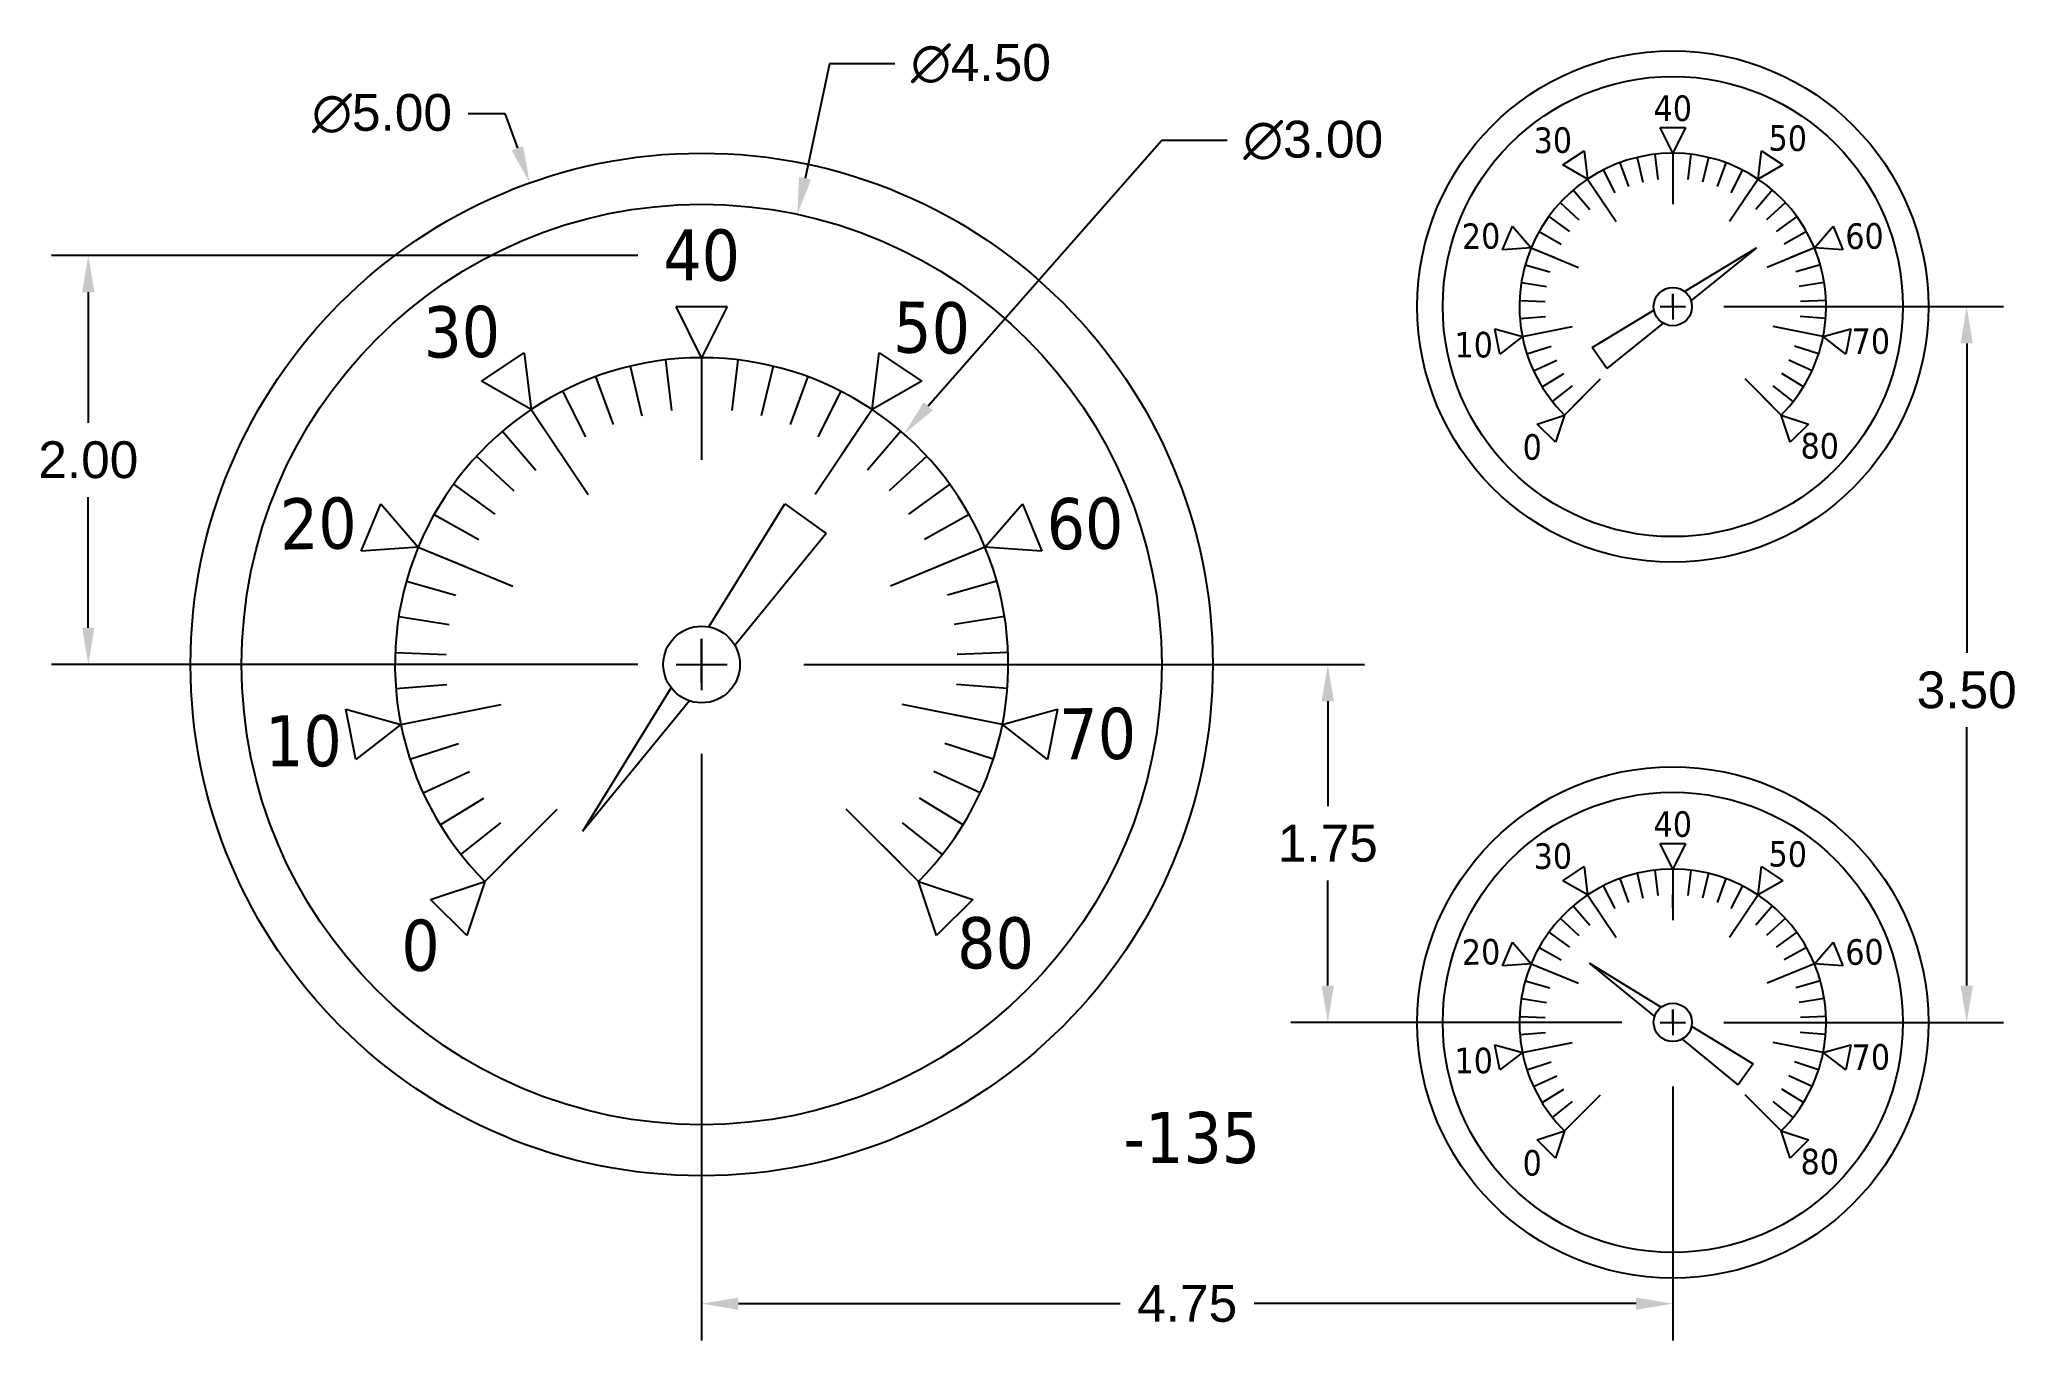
# Model space of a CAD drawing. Header units: inches. Extents: x 1.76 to 11.43, y 1.7 to 8.06.
import ezdxf

# ---------------------------------------------------------------- set-up
doc = ezdxf.new("R2010")
doc.units = ezdxf.units.IN
doc.header["$MEASUREMENT"] = 0
doc.layers.add('dimensions', color=3, linetype='Continuous')
doc.layers.add('title', color=7, linetype='Continuous')
doc.styles.get("Standard").update_dxf_attribs({"font": 'arial.ttf'})
doc.styles.add('TAHOMA.25', font='tahoma.ttf', dxfattribs={"height": 0.25})
doc.dimstyles.get("Standard").update_dxf_attribs({"dimtxt": 0.18, "dimasz": 0.18, "dimexe": 0.18, "dimexo": 0.0625, "dimgap": 0.09, "dimtad": 0, "dimtih": 1, "dimtoh": 1, "dimdec": 4, "dimzin": 0, "dimdsep": 46, "dimtxsty": 'Standard', "dimcen": 0.09, "dimadec": 0, "dimazin": 0, "dimtfac": 1, "dimtdec": 4, "dimtofl": 0, "dimtmove": 0, "dimatfit": 3, "dimfxl": 1, "dimtolj": 1, "dimtzin": 0, "dimarcsym": 0})

# ---------------------------------------------------------------- blocks, each defined once
blk = doc.blocks.new('*U3')
at = {"layer": 'title'}
blk.add_line((0, 0.125), (0, -0.125), dxfattribs=at)
blk = doc.blocks.new('*U4')
at = {"layer": 'title', "color": 0, "linetype": 'ByBlock', "lineweight": -2, "transparency": 16777216}
for p, rotation in [((4.8384, 6.3655), 6.750000000000001), ((4.5241, 6.29), 20.25), ((4.679, 6.337), 13.49999999999998), ((4.3758, 6.2251), 27.00000000000001), ((4.2361, 6.1433), 33.74999999999999), ((4.107, 6.0456), 40.5), ((3.9903, 5.9334), 47.25), ((3.8876, 5.8082), 54), ((3.8003, 5.6719), 60.74999999999999), ((3.7297, 5.5262), 67.5), ((3.6766, 5.3732), 74.25000000000001), ((3.6419, 5.2151), 81), ((3.6261, 5.054), 87.74999999999999), ((6.375, 5), 270), ((3.6292, 4.8921), 94.5), ((6.3655, 4.8384), 263.25), ((3.6514, 4.7318), 101.25), ((6.337, 4.679), 256.5), ((3.6923, 4.5751), 108), ((6.29, 4.5241), 249.75), ((3.7513, 4.4243), 114.75), ((6.2251, 4.3758), 243), ((3.8276, 4.2816), 121.5), ((6.1433, 4.2361), 236.25), ((3.9202, 4.1487), 128.25), ((6.0456, 4.107), 229.5), ((4.0277, 4.0277), 135), ((5.9334, 3.9903), 222.75), ((4.1487, 3.9202), 141.75), ((5.8082, 3.8876), 216), ((4.2816, 3.8276), 148.5), ((5.6719, 3.8003), 209.25), ((4.4243, 3.7513), 155.25), ((4.5751, 3.6923), 162.0000000000001), ((4.7318, 3.6514), 168.75), ((5.3732, 3.6766), 195.7499999999999), ((5.5262, 3.7297), 202.5000000000001), ((4.8921, 3.6292), 175.5), ((5.054, 3.6261), 182.2499999999998), ((5.2151, 3.6419), 189)]:
    blk.add_blockref('*U3', p, dxfattribs=dict(at, rotation=rotation))
blk.add_blockref('*U3', (5, 6.375), dxfattribs=at)
blk = doc.blocks.new('*U7')
at = {"layer": 'title'}
blk.add_line((0, 0.0625), (0, -0.0625), dxfattribs=at)
blk = doc.blocks.new('*U8')
at = {"layer": 'title', "color": 0, "linetype": 'ByBlock', "lineweight": -2, "transparency": 16777216}
for p, rotation in [((2.262, 3.145), 20.25), ((2.3395, 3.1685), 13.49999999999998), ((2.4192, 3.1827), 6.750000000000001), ((2.118, 3.0716), 33.74999999999999), ((2.1879, 3.1126), 27.00000000000001), ((1.9952, 2.9667), 47.25), ((2.0535, 3.0228), 40.5), ((1.9438, 2.9041), 54), ((1.9002, 2.8359), 60.74999999999999), ((1.8648, 2.7631), 67.5), ((1.821, 2.6075), 81), ((1.8383, 2.6866), 74.25000000000001), ((1.813, 2.527), 87.74999999999999), ((1.8146, 2.4461), 94.5), ((3.1827, 2.4192), 263.25), ((3.1875, 2.5), 270), ((1.8257, 2.3659), 101.25), ((3.1685, 2.3395), 256.5), ((1.8461, 2.2876), 108), ((1.8757, 2.2122), 114.75), ((3.145, 2.262), 249.75), ((1.9138, 2.1408), 121.5), ((3.0716, 2.118), 236.25), ((3.1126, 2.1879), 243), ((1.9601, 2.0744), 128.25), ((2.0139, 2.0139), 135), ((2.9667, 1.9952), 222.75), ((3.0228, 2.0535), 229.5), ((2.0744, 1.9601), 141.75), ((2.1408, 1.9138), 148.5), ((2.8359, 1.9002), 209.25), ((2.9041, 1.9438), 216), ((2.2122, 1.8757), 155.25), ((2.2876, 1.8461), 162.0000000000001), ((2.3659, 1.8257), 168.75), ((2.4461, 1.8146), 175.5), ((2.527, 1.813), 182.2499999999998), ((2.6075, 1.821), 189), ((2.6866, 1.8383), 195.7499999999999), ((2.7631, 1.8648), 202.5000000000001)]:
    blk.add_blockref('*U7', p, dxfattribs=dict(at, rotation=rotation))
blk.add_blockref('*U7', (2.5, 3.1875), dxfattribs=at)
blk = doc.blocks.new('*U13')
at = {"layer": 'title'}
blk.add_line((0, 0.0625), (0, -0.0625), dxfattribs=at)
blk = doc.blocks.new('*U14')
at = {"layer": 'title', "color": 0, "linetype": 'ByBlock', "lineweight": -2, "transparency": 16777216}
for p, rotation in [((2.262, 3.145), 20.25), ((2.3395, 3.1685), 13.49999999999998), ((2.4192, 3.1827), 6.750000000000001), ((2.118, 3.0716), 33.74999999999999), ((2.1879, 3.1126), 27.00000000000001), ((1.9952, 2.9667), 47.25), ((2.0535, 3.0228), 40.5), ((1.9438, 2.9041), 54), ((1.9002, 2.8359), 60.74999999999999), ((1.8648, 2.7631), 67.5), ((1.821, 2.6075), 81), ((1.8383, 2.6866), 74.25000000000001), ((1.813, 2.527), 87.74999999999999), ((1.8146, 2.4461), 94.5), ((3.1827, 2.4192), 263.25), ((3.1875, 2.5), 270), ((1.8257, 2.3659), 101.25), ((3.1685, 2.3395), 256.5), ((1.8461, 2.2876), 108), ((1.8757, 2.2122), 114.75), ((3.145, 2.262), 249.75), ((1.9138, 2.1408), 121.5), ((3.0716, 2.118), 236.25), ((3.1126, 2.1879), 243), ((1.9601, 2.0744), 128.25), ((2.0139, 2.0139), 135), ((2.9667, 1.9952), 222.75), ((3.0228, 2.0535), 229.5), ((2.0744, 1.9601), 141.75), ((2.1408, 1.9138), 148.5), ((2.8359, 1.9002), 209.25), ((2.9041, 1.9438), 216), ((2.2122, 1.8757), 155.25), ((2.2876, 1.8461), 162.0000000000001), ((2.3659, 1.8257), 168.75), ((2.4461, 1.8146), 175.5), ((2.527, 1.813), 182.2499999999998), ((2.6075, 1.821), 189), ((2.6866, 1.8383), 195.7499999999999), ((2.7631, 1.8648), 202.5000000000001)]:
    blk.add_blockref('*U13', p, dxfattribs=dict(at, rotation=rotation))
blk.add_blockref('*U13', (2.5, 3.1875), dxfattribs=at)
blk = doc.blocks.new('*U15')
at = {"layer": 'title'}
for p, q in [((0, 0.125), (-0.125, 0.375)), ((-0.125, 0.375), (0.125, 0.375)), ((0.125, 0.375), (0, 0.125)), ((0, 0.125), (0, -0.375))]:
    blk.add_line(p, q, dxfattribs=at)
blk = doc.blocks.new('*U16')
at = {"layer": 'title', "color": 0, "linetype": 'ByBlock', "lineweight": -2, "transparency": 16777216}
blk.add_blockref('*U15', (5, 6.375), dxfattribs=at)
for p, rotation in [((4.2361, 6.1433), 33.74999999999999), ((3.7297, 5.5262), 67.5), ((6.375, 5), 270), ((3.6514, 4.7318), 101.25), ((6.1433, 4.2361), 236.25), ((4.0277, 4.0277), 135), ((5.5262, 3.7297), 202.5000000000001), ((4.7318, 3.6514), 168.7500000000001)]:
    blk.add_blockref('*U15', p, dxfattribs=dict(at, rotation=rotation))
blk = doc.blocks.new('*U17')
at = {"layer": 'title'}
for p, q in [((0, 0.0625), (-0.0625, 0.1875)), ((-0.0625, 0.1875), (0.0625, 0.1875)), ((0.0625, 0.1875), (0, 0.0625)), ((0, 0.0625), (0, -0.1875))]:
    blk.add_line(p, q, dxfattribs=at)
blk = doc.blocks.new('*U18')
at = {"layer": 'title', "color": 0, "linetype": 'ByBlock', "lineweight": -2, "transparency": 16777216}
blk.add_blockref('*U17', (2.5, 3.1875), dxfattribs=at)
for p, rotation in [((2.118, 3.0716), 33.74999999999999), ((1.8648, 2.7631), 67.5), ((3.1875, 2.5), 270), ((1.8257, 2.3659), 101.25), ((3.0716, 2.118), 236.25), ((2.0139, 2.0139), 135), ((2.7631, 1.8648), 202.5000000000001), ((2.3659, 1.8257), 168.7500000000001)]:
    blk.add_blockref('*U17', p, dxfattribs=dict(at, rotation=rotation))
blk = doc.blocks.new('*U21')
at = {"layer": 'title'}
for p, q in [((0, 0.0625), (-0.0625, 0.1875)), ((-0.0625, 0.1875), (0.0625, 0.1875)), ((0.0625, 0.1875), (0, 0.0625)), ((0, 0.0625), (0, -0.1875))]:
    blk.add_line(p, q, dxfattribs=at)
blk = doc.blocks.new('*U22')
at = {"layer": 'title', "color": 0, "linetype": 'ByBlock', "lineweight": -2, "transparency": 16777216}
blk.add_blockref('*U21', (2.5, 3.1875), dxfattribs=at)
for p, rotation in [((2.118, 3.0716), 33.74999999999999), ((1.8648, 2.7631), 67.5), ((3.1875, 2.5), 270), ((1.8257, 2.3659), 101.25), ((3.0716, 2.118), 236.25), ((2.0139, 2.0139), 135), ((2.7631, 1.8648), 202.5000000000001), ((2.3659, 1.8257), 168.7500000000001)]:
    blk.add_blockref('*U21', p, dxfattribs=dict(at, rotation=rotation))
blk = doc.blocks.new('*D29')
at = {"layer": 'Defpoints', "color": 0, "transparency": 16777216}
for p in [(2, 7), (4.75, 7), (4.75, 5)]:
    blk.add_point(p, dxfattribs=at)
at = {"layer": 'dimensions', "color": 0, "lineweight": -2, "transparency": 16777216}
for p, q in [((4.6875, 7), (1.82, 7)), ((2, 6.82), (2, 6.1819)), ((2, 5.18), (2, 5.8181)), ((4.6875, 5), (1.82, 5))]:
    blk.add_line(p, q, dxfattribs=at)
at = {"layer": 'dimensions', "color": 0, "transparency": 16777216}
for points in [[(1.97, 6.82), (2.03, 6.82), (2, 7)], [(1.97, 5.18), (2.03, 5.18), (2, 5)]]:
    blk.add_solid(points, dxfattribs=at)
at = {"layer": 'dimensions', "color": 0, "transparency": 16777216, "insert": (2, 6), "char_height": 0.18, "attachment_point": 5}
blk.add_mtext('\\A1;2.00', dxfattribs=at)
blk = doc.blocks.new('*D31')
at = {"layer": 'Defpoints', "color": 0, "transparency": 16777216}
for p in [(4.1592, 7.3544), (5.8408, 2.6456)]:
    blk.add_point(p, dxfattribs=at)
at = {"layer": 'dimensions', "color": 0, "lineweight": -2, "transparency": 16777216}
for p, q in [((3.8581, 7.6934), (4.0381, 7.6934)), ((4.0381, 7.6934), (4.0986, 7.5239)), ((5, 4.91), (5, 5.09)), ((4.91, 5), (5.09, 5))]:
    blk.add_line(p, q, dxfattribs=at)
at = {"layer": 'dimensions', "color": 0, "transparency": 16777216}
blk.add_solid([(4.1269, 7.534), (4.0704, 7.5138), (4.1592, 7.3544)], dxfattribs=at)
at = {"layer": 'dimensions', "color": 0, "transparency": 16777216, "insert": (3.4367, 7.6934), "char_height": 0.18, "attachment_point": 5}
blk.add_mtext('\\A1;∅5.00', dxfattribs=at)
blk = doc.blocks.new('*D32')
at = {"layer": 'Defpoints', "color": 0, "transparency": 16777216}
for p in [(5.4682, 7.2007), (4.5318, 2.7993)]:
    blk.add_point(p, dxfattribs=at)
at = {"layer": 'dimensions', "color": 0, "lineweight": -2, "transparency": 16777216}
for p, q in [((5.625, 7.9375), (5.5057, 7.3768)), ((5.9448, 7.9375), (5.625, 7.9375)), ((5, 4.91), (5, 5.09)), ((4.91, 5), (5.09, 5))]:
    blk.add_line(p, q, dxfattribs=at)
at = {"layer": 'dimensions', "color": 0, "transparency": 16777216}
blk.add_solid([(5.4764, 7.383), (5.535, 7.3706), (5.4682, 7.2007)], dxfattribs=at)
at = {"layer": 'dimensions', "color": 0, "transparency": 16777216, "insert": (6.3662, 7.9375), "char_height": 0.18, "attachment_point": 5}
blk.add_mtext('\\A1;∅4.50', dxfattribs=at)
blk = doc.blocks.new('*D34')
at = {"layer": 'Defpoints', "color": 0, "transparency": 16777216}
for p in [(5.9897, 6.1272), (4.0103, 3.8728)]:
    blk.add_point(p, dxfattribs=at)
at = {"layer": 'dimensions', "color": 0, "lineweight": -2, "transparency": 16777216}
for p, q in [((7.25, 7.5625), (6.1085, 6.2624)), ((7.5698, 7.5625), (7.25, 7.5625)), ((5, 4.91), (5, 5.09)), ((4.91, 5), (5.09, 5))]:
    blk.add_line(p, q, dxfattribs=at)
at = {"layer": 'dimensions', "color": 0, "transparency": 16777216}
blk.add_solid([(6.0859, 6.2822), (6.131, 6.2426), (5.9897, 6.1272)], dxfattribs=at)
at = {"layer": 'dimensions', "color": 0, "transparency": 16777216, "insert": (7.9912, 7.5625), "char_height": 0.18, "attachment_point": 5}
blk.add_mtext('\\A1;∅3.00', dxfattribs=at)
blk = doc.blocks.new('*D35')
at = {"layer": 'Defpoints', "color": 0, "transparency": 16777216}
for p in [(5.4375, 5), (8.0625, 3.25), (9.5625, 3.25)]:
    blk.add_point(p, dxfattribs=at)
at = {"layer": 'dimensions', "color": 0, "lineweight": -2, "transparency": 16777216}
for p, q in [((5.5, 5), (8.2425, 5)), ((8.0625, 4.82), (8.0625, 4.3069)), ((8.0625, 3.43), (8.0625, 3.9431)), ((9.5, 3.25), (7.8825, 3.25))]:
    blk.add_line(p, q, dxfattribs=at)
at = {"layer": 'dimensions', "color": 0, "transparency": 16777216}
for points in [[(8.0325, 4.82), (8.0925, 4.82), (8.0625, 5)], [(8.0325, 3.43), (8.0925, 3.43), (8.0625, 3.25)]]:
    blk.add_solid(points, dxfattribs=at)
at = {"layer": 'dimensions', "color": 0, "transparency": 16777216, "insert": (8.0625, 4.125), "char_height": 0.18, "attachment_point": 5}
blk.add_mtext('\\A1;1.75', dxfattribs=at)
blk = doc.blocks.new('*D36')
at = {"layer": 'Defpoints', "color": 0, "transparency": 16777216}
for p in [(5, 4.625), (9.75, 3), (9.75, 1.875)]:
    blk.add_point(p, dxfattribs=at)
at = {"layer": 'dimensions', "color": 0, "lineweight": -2, "transparency": 16777216}
for p, q in [((5, 4.5625), (5, 1.695)), ((9.75, 2.9375), (9.75, 1.695)), ((5.18, 1.875), (7.0469, 1.875)), ((9.57, 1.875), (7.7031, 1.875))]:
    blk.add_line(p, q, dxfattribs=at)
at = {"layer": 'dimensions', "color": 0, "transparency": 16777216}
for points in [[(5.18, 1.905), (5.18, 1.845), (5, 1.875)], [(9.57, 1.905), (9.57, 1.845), (9.75, 1.875)]]:
    blk.add_solid(points, dxfattribs=at)
at = {"layer": 'dimensions', "color": 0, "transparency": 16777216, "insert": (7.375, 1.875), "char_height": 0.18, "attachment_point": 5}
blk.add_mtext('\\A1;4.75', dxfattribs=at)
blk = doc.blocks.new('*D37')
at = {"layer": 'Defpoints', "color": 0, "transparency": 16777216}
for p in [(9.9375, 6.75), (9.9375, 3.25), (11.1875, 3.25)]:
    blk.add_point(p, dxfattribs=at)
at = {"layer": 'dimensions', "color": 0, "lineweight": -2, "transparency": 16777216}
for p, q in [((10, 6.75), (11.3675, 6.75)), ((11.1875, 6.57), (11.1875, 5.057)), ((11.1875, 3.43), (11.1875, 4.693)), ((10, 3.25), (11.3675, 3.25))]:
    blk.add_line(p, q, dxfattribs=at)
at = {"layer": 'dimensions', "color": 0, "transparency": 16777216}
for points in [[(11.1575, 6.57), (11.2175, 6.57), (11.1875, 6.75)], [(11.1575, 3.43), (11.2175, 3.43), (11.1875, 3.25)]]:
    blk.add_solid(points, dxfattribs=at)
at = {"layer": 'dimensions', "color": 0, "transparency": 16777216, "insert": (11.1875, 4.875), "char_height": 0.18, "attachment_point": 5}
blk.add_mtext('\\A1;3.50', dxfattribs=at)

msp = doc.modelspace()

# ---------------------------------------------------------------- linework, layer by layer
for p, q in [((9.75, 6.75), (9.75, 6.8125)), ((9.75, 6.8125), (9.75, 6.6875)), ((9.75, 3.25), (9.75, 3.3125)), ((9.75, 3.3125), (9.75, 3.1875))]:
    msp.add_line(p, q)
at = {"layer": 'title'}
for p, q in [((9.8078, 6.8238), (10.1597, 7.0367)), ((10.1597, 7.0367), (9.8392, 6.779)), ((9.3557, 6.5504), (9.6578, 6.7331)), ((9.7025, 6.6692), (9.4274, 6.448)), ((9.6875, 6.75), (9.8125, 6.75)), ((9.4274, 6.448), (9.3557, 6.5504)), ((5.0354, 5.1841), (5.4061, 5.7851)), ((5.4061, 5.7851), (5.6097, 5.64)), ((5.6097, 5.64), (5.1625, 5.0935)), ((5, 5), (5, 5.125)), ((5, 5.125), (5, 4.875)), ((4.875, 5), (5.125, 5)), ((4.4196, 4.1857), (4.8514, 4.8857)), ((4.9405, 4.8222), (4.4196, 4.1857)), ((9.75, 3.8125), (9.75, 3.875)), ((9.75, 3.875), (9.75, 3.75)), ((9.3428, 3.5402), (9.6929, 3.3243)), ((9.6611, 3.2798), (9.3428, 3.5402)), ((9.6875, 3.25), (9.8125, 3.25)), ((9.8421, 3.2323), (10.1425, 3.047)), ((10.07, 2.9452), (9.7968, 3.1688)), ((10.1425, 3.047), (10.07, 2.9452))]:
    msp.add_line(p, q, dxfattribs=at)
for centre, radius in [((9.75, 6.75), 1.25), ((9.75, 6.75), 1.125), ((5, 5), 2.5), ((5, 5), 2.25), ((9.75, 6.75), 0.0937), ((5, 5), 0.1875), ((9.75, 3.25), 1.25), ((9.75, 3.25), 1.125), ((9.75, 3.25), 0.0937)]:
    msp.add_circle(centre, radius, dxfattribs=at)
for centre, radius in [((9.75, 6.75), 0.75), ((5, 5), 1.5), ((9.75, 3.25), 0.75)]:
    msp.add_arc(centre, radius, 315, 225, dxfattribs=at)

# ---------------------------------------------------------------- block references
for name, p, rotation in [('*U18', (9.75, 10.2855), 224.9999999999999), ('*U8', (9.75, 10.2855), 224.9999999999999), ('*U16', (5, 12.0711), 225), ('*U4', (5, 12.0711), 224.9999999999999), ('*U22', (9.75, 6.7855), 224.9999999999999), ('*U14', (9.75, 6.7855), 224.9999999999999)]:
    msp.add_blockref(name, p, dxfattribs=dict(at, rotation=rotation))

# ---------------------------------------------------------------- texts
at = {"layer": 'dimensions', "insert": (7.0625, 2.8125), "char_height": 0.25, "width": 1.4375, "attachment_point": 1, "style": 'TAHOMA.25'}
msp.add_mtext('-135', dxfattribs=at)
at = {"layer": 'title', "attachment_point": 5, "style": 'TAHOMA.25'}
for s, insert, char_height, width, rotation in [('40', (9.75, 7.7188), 0.125, 0.125, 359.87399), ('50', (10.3125, 7.5727), 0.125, 0.125, 359.07648), ('30', (9.1633, 7.5625), 0.125, 0.125, 0.59994), ('20', (8.8125, 7.0938), 0.125, 0.125, 1.04294), ('60', (10.6875, 7.0938), 0.125, 0.125, 0.76946), ('40', (5, 7), 0.25, 0.25, 359.87399), ('50', (6.125, 6.6454), 0.25, 0.25, 359.07648), ('30', (3.8267, 6.625), 0.25, 0.25, 0.59994), ('10', (8.7763, 6.5625), 0.125, 0.125, 0.16424), ('70', (10.7188, 6.5799), 0.125, 0.125, 0.59994), ('0', (9.0625, 6.0625), 0.125, 0.125, 359.07648), ('80', (10.4688, 6.0684), 0.125, 0.125, 359.71072), ('20', (3.125, 5.6875), 0.25, 0.25, 1.04294), ('60', (6.875, 5.6875), 0.25, 0.25, 0.76946), ('10', (3.0526, 4.625), 0.25, 0.25, 0.16424), ('70', (6.9375, 4.6599), 0.25, 0.25, 0.59994), ('40', (9.75, 4.2188), 0.125, 0.125, 359.87399), ('30', (9.1633, 4.0625), 0.125, 0.125, 0.59994), ('50', (10.3125, 4.0727), 0.125, 0.125, 359.07648), ('80', (6.4375, 3.6368), 0.25, 0.25, 359.71072), ('0', (3.625, 3.625), 0.25, 0.25, 359.07648), ('20', (8.8125, 3.5938), 0.125, 0.125, 1.04294), ('60', (10.6875, 3.5938), 0.125, 0.125, 0.76946), ('10', (8.7763, 3.0625), 0.125, 0.125, 0.16424), ('70', (10.7188, 3.0799), 0.125, 0.125, 0.59994), ('0', (9.0625, 2.5625), 0.125, 0.125, 359.07648), ('80', (10.4688, 2.5684), 0.125, 0.125, 359.71072)]:
    msp.add_mtext(s, dxfattribs=dict(at, insert=insert, char_height=char_height, width=width, rotation=rotation))

# ---------------------------------------------------------------- dimensions: what is measured, and where the dimension line sits
at = {"layer": 'dimensions'}
for p1, p2, picture, middle in [((4.5318, 2.7993), (5.4682, 7.2007), '*D32', (6.3662, 7.9375)), ((4.0103, 3.8728), (5.9897, 6.1272), '*D34', (7.9912, 7.5625))]:
    dim = msp.add_diameter_dim_2p(p1=p1, p2=p2, dimstyle='Standard', override={"dimdec": 2}, dxfattribs=at)
    dim.commit()
    dim.dimension.update_dxf_attribs({"geometry": picture, "text_midpoint": middle, "dimtype": 163})
dim = msp.add_diameter_dim_2p(p1=(5.8408, 2.6456), p2=(4.1592, 7.3544), dimstyle='Standard', override={"dimdec": 2}, dxfattribs=at)
dim.commit()
dim.dimension.update_dxf_attribs({"geometry": '*D31', "text_midpoint": (3.4367, 7.6934)})
for base, p1, p2, picture, middle in [((2, 7), (4.75, 5), (4.75, 7), '*D29', (2, 6)), ((8.0625, 3.25), (5.4375, 5), (9.5625, 3.25), '*D35', (8.0625, 4.125))]:
    dim = msp.add_linear_dim(base=base, p1=p1, p2=p2, angle=90, dimstyle='Standard', override={"dimdec": 2}, dxfattribs=at)
    dim.commit()
    dim.dimension.update_dxf_attribs({"geometry": picture, "text_midpoint": middle})
dim = msp.add_linear_dim(base=(11.1875, 3.25), p1=(9.9375, 6.75), p2=(9.9375, 3.25), angle=90, dimstyle='Standard', override={"dimdec": 2}, dxfattribs=at)
dim.commit()
dim.dimension.update_dxf_attribs({"geometry": '*D37', "text_midpoint": (11.1875, 4.875), "dimtype": 160})
dim = msp.add_linear_dim(base=(9.75, 1.875), p1=(5, 4.625), p2=(9.75, 3), dimstyle='Standard', override={"dimdec": 2}, dxfattribs=at)
dim.commit()
dim.dimension.update_dxf_attribs({"geometry": '*D36', "text_midpoint": (7.375, 1.875), "dimtype": 160})

doc.saveas('drawing.dxf')
